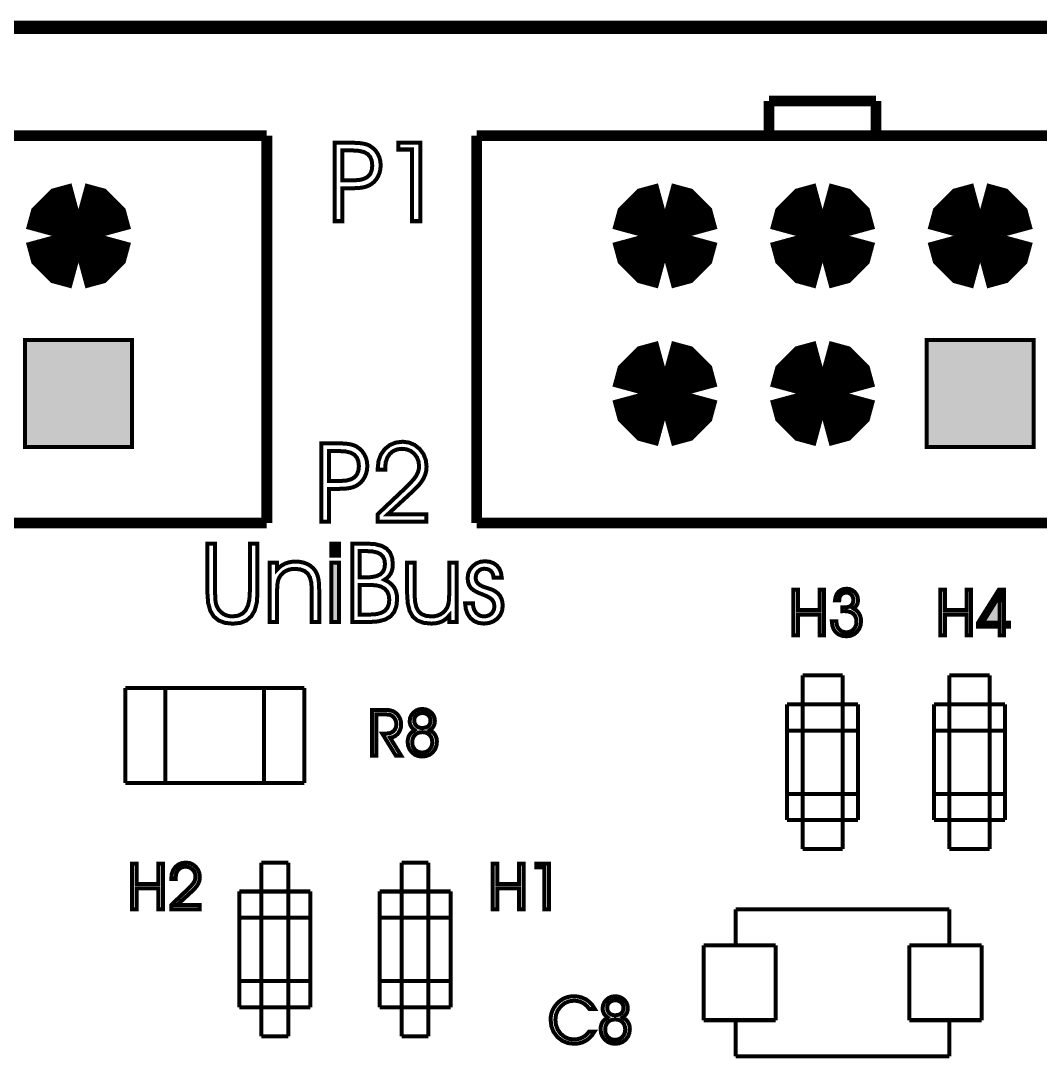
# Model space of a CAD drawing. Extents: x -1.96 to 2.19, y -1.6 to 2.11.
# Drawn here: x 0.516 to 1.28, y 1.332 to 2.108 of the extents above; entities that cross this region are included whole.
import ezdxf

# ---------------------------------------------------------------- set-up
doc = ezdxf.new("R2010")
doc.units = 0
doc.header["$LTSCALE"] = 0.000394
for name, color, linetype in [('KO', 7, 'CONTINUOUS'), ('M4', 7, 'CONTINUOUS'), ('ML', 7, 'CONTINUOUS'), ('TO', 7, 'CONTINUOUS')]:
    doc.layers.add(name, color=color, linetype=linetype)

msp = doc.modelspace()

# ---------------------------------------------------------------- linework, layer by layer
at = {"layer": 'KO', "color": 7, "linetype": 'CONTINUOUS', "const_width": 0.01}
msp.add_lwpolyline([(-1.958433, 2.103472), (1.741563, 2.103472)], dxfattribs=at)
at = {"layer": 'M4', "color": 7, "linetype": 'CONTINUOUS', "const_width": 0.003}
for points in [[(1.101567, 1.618472), (1.131567, 1.618472)], [(1.101567, 1.488472), (1.101567, 1.618472)], [(1.131567, 1.488472), (1.131567, 1.618472)], [(1.211567, 1.618472), (1.241567, 1.618472)], [(1.211567, 1.488472), (1.211567, 1.618472)], [(1.241567, 1.488472), (1.241567, 1.618472)], [(0.594567, 1.537972), (0.594567, 1.608972)], [(0.594567, 1.608972), (0.728567, 1.608972)], [(0.624567, 1.537972), (0.624567, 1.608972)], [(0.698567, 1.608972), (0.728567, 1.608972)], [(0.698567, 1.537972), (0.698567, 1.608972)], [(0.728567, 1.537972), (0.728567, 1.608972)], [(1.089992, 1.510165), (1.089992, 1.596776)], [(1.089992, 1.596776), (1.143138, 1.596776)], [(1.143138, 1.510165), (1.143138, 1.596776)], [(1.199992, 1.510165), (1.199992, 1.596776)], [(1.199992, 1.596776), (1.253138, 1.596776)], [(1.253138, 1.510165), (1.253138, 1.596776)], [(1.089992, 1.577091), (1.143138, 1.577091)], [(1.199992, 1.577091), (1.253138, 1.577091)], [(0.594567, 1.537972), (0.728567, 1.537972)], [(1.089992, 1.52985), (1.143138, 1.52985)], [(1.199992, 1.52985), (1.253138, 1.52985)], [(1.089992, 1.510165), (1.143138, 1.510165)], [(1.199992, 1.510165), (1.253138, 1.510165)], [(1.101567, 1.488472), (1.131567, 1.488472)], [(1.211567, 1.488472), (1.241567, 1.488472)], [(0.696567, 1.348472), (0.696567, 1.478472)], [(0.696567, 1.478472), (0.716567, 1.478472)], [(0.716567, 1.348472), (0.716567, 1.478472)], [(0.801567, 1.348472), (0.801567, 1.478472)], [(0.801567, 1.478472), (0.821567, 1.478472)], [(0.821567, 1.348472), (0.821567, 1.478472)], [(0.679992, 1.370165), (0.679992, 1.456776)], [(0.679992, 1.456776), (0.733138, 1.456776)], [(0.733138, 1.370165), (0.733138, 1.456776)], [(0.784992, 1.370165), (0.784992, 1.456776)], [(0.784992, 1.456776), (0.838138, 1.456776)], [(0.838138, 1.370165), (0.838138, 1.456776)], [(1.051567, 1.443472), (1.211567, 1.443472)], [(1.051567, 1.416472), (1.051567, 1.443472)], [(1.211567, 1.416472), (1.211567, 1.443472)], [(0.679992, 1.437091), (0.733138, 1.437091)], [(0.784992, 1.437091), (0.838138, 1.437091)], [(1.027567, 1.416472), (1.081567, 1.416472)], [(1.027567, 1.360472), (1.027567, 1.416472)], [(1.051567, 1.416472), (1.081567, 1.416472)], [(1.081567, 1.360472), (1.081567, 1.416472)], [(1.181567, 1.360472), (1.181567, 1.416472)], [(1.181567, 1.416472), (1.211567, 1.416472)], [(1.181567, 1.416472), (1.235567, 1.416472)], [(1.235567, 1.360472), (1.235567, 1.416472)], [(0.679992, 1.38985), (0.733138, 1.38985)], [(0.784992, 1.38985), (0.838138, 1.38985)], [(0.679992, 1.370165), (0.733138, 1.370165)], [(0.784992, 1.370165), (0.838138, 1.370165)], [(1.027567, 1.360472), (1.081567, 1.360472)], [(1.051567, 1.360472), (1.081567, 1.360472)], [(1.051567, 1.333472), (1.051567, 1.360472)], [(1.181567, 1.360472), (1.211567, 1.360472)], [(1.181567, 1.360472), (1.235567, 1.360472)], [(1.211567, 1.333472), (1.211567, 1.360472)], [(0.696567, 1.348472), (0.716567, 1.348472)], [(0.801567, 1.348472), (0.821567, 1.348472)], [(1.051567, 1.333472), (1.211567, 1.333472)]]:
    msp.add_lwpolyline(points, dxfattribs=at)
at = {"layer": 'ML', "color": 7, "linetype": 'CONTINUOUS'}
for points, const_width in [([(0.559571, 1.967469), (0.54949, 1.964731), (0.542308, 1.957551), (0.539571, 1.947472)], 0.04), ([(0.559571, 1.967469), (0.54949, 1.964731), (0.542308, 1.957551), (0.539571, 1.947472)], 0.04), ([(0.579571, 1.947472), (0.576834, 1.957551), (0.569652, 1.964731), (0.559571, 1.967469)], 0.04), ([(0.579571, 1.947472), (0.576834, 1.957551), (0.569652, 1.964731), (0.559571, 1.967469)], 0.04), ([(0.998571, 1.967469), (0.988493, 1.964731), (0.981312, 1.957551), (0.978575, 1.947472)], 0.04), ([(0.998571, 1.967469), (0.988493, 1.964731), (0.981312, 1.957551), (0.978575, 1.947472)], 0.04), ([(1.018567, 1.947472), (1.01583, 1.957551), (1.008649, 1.964731), (0.998571, 1.967469)], 0.04), ([(1.018567, 1.947472), (1.01583, 1.957551), (1.008649, 1.964731), (0.998571, 1.967469)], 0.04), ([(1.116571, 1.967469), (1.106493, 1.964731), (1.099312, 1.957551), (1.096575, 1.947472)], 0.04), ([(1.116571, 1.967469), (1.106493, 1.964731), (1.099312, 1.957551), (1.096575, 1.947472)], 0.04), ([(1.136567, 1.947472), (1.13383, 1.957551), (1.126649, 1.964731), (1.116571, 1.967469)], 0.04), ([(1.136567, 1.947472), (1.13383, 1.957551), (1.126649, 1.964731), (1.116571, 1.967469)], 0.04), ([(1.234571, 1.967469), (1.224493, 1.964731), (1.217312, 1.957551), (1.214575, 1.947472)], 0.04), ([(1.234571, 1.967469), (1.224493, 1.964731), (1.217312, 1.957551), (1.214575, 1.947472)], 0.04), ([(1.254567, 1.947472), (1.25183, 1.957551), (1.244649, 1.964731), (1.234571, 1.967469)], 0.04), ([(1.254567, 1.947472), (1.25183, 1.957551), (1.244649, 1.964731), (1.234571, 1.967469)], 0.04), ([(0.539575, 1.947472), (0.542312, 1.937394), (0.549493, 1.930213), (0.559571, 1.927476)], 0.04), ([(0.539575, 1.947472), (0.542312, 1.937394), (0.549493, 1.930213), (0.559571, 1.927476)], 0.04), ([(0.559571, 1.927476), (0.569649, 1.930213), (0.57683, 1.937394), (0.579567, 1.947472)], 0.04), ([(0.559571, 1.927476), (0.569649, 1.930213), (0.57683, 1.937394), (0.579567, 1.947472)], 0.04), ([(0.978575, 1.947472), (0.981312, 1.937394), (0.988493, 1.930213), (0.998571, 1.927476)], 0.04), ([(0.978575, 1.947472), (0.981312, 1.937394), (0.988493, 1.930213), (0.998571, 1.927476)], 0.04), ([(0.998571, 1.927476), (1.008649, 1.930213), (1.01583, 1.937394), (1.018567, 1.947472)], 0.04), ([(0.998571, 1.927476), (1.008649, 1.930213), (1.01583, 1.937394), (1.018567, 1.947472)], 0.04), ([(1.096575, 1.947472), (1.099312, 1.937394), (1.106493, 1.930213), (1.116571, 1.927476)], 0.04), ([(1.096575, 1.947472), (1.099312, 1.937394), (1.106493, 1.930213), (1.116571, 1.927476)], 0.04), ([(1.116571, 1.927476), (1.126649, 1.930213), (1.13383, 1.937394), (1.136567, 1.947472)], 0.04), ([(1.116571, 1.927476), (1.126649, 1.930213), (1.13383, 1.937394), (1.136567, 1.947472)], 0.04), ([(1.214575, 1.947472), (1.217312, 1.937394), (1.224493, 1.930213), (1.234571, 1.927476)], 0.04), ([(1.214575, 1.947472), (1.217312, 1.937394), (1.224493, 1.930213), (1.234571, 1.927476)], 0.04), ([(1.234571, 1.927476), (1.244649, 1.930213), (1.25183, 1.937394), (1.254567, 1.947472)], 0.04), ([(1.234571, 1.927476), (1.244649, 1.930213), (1.25183, 1.937394), (1.254567, 1.947472)], 0.04), ([(0.599567, 1.789472), (0.599567, 1.869472), (0.519567, 1.869472), (0.519567, 1.789472), (0.599567, 1.789472)], 0.003), ([(0.998571, 1.849469), (0.988493, 1.846731), (0.981312, 1.839551), (0.978575, 1.829472)], 0.04), ([(0.998571, 1.849469), (0.988493, 1.846731), (0.981312, 1.839551), (0.978575, 1.829472)], 0.04), ([(1.018567, 1.829472), (1.01583, 1.839551), (1.008649, 1.846731), (0.998571, 1.849469)], 0.04), ([(1.018567, 1.829472), (1.01583, 1.839551), (1.008649, 1.846731), (0.998571, 1.849469)], 0.04), ([(1.116571, 1.849469), (1.106493, 1.846731), (1.099312, 1.839551), (1.096575, 1.829472)], 0.04), ([(1.116571, 1.849469), (1.106493, 1.846731), (1.099312, 1.839551), (1.096575, 1.829472)], 0.04), ([(1.136567, 1.829472), (1.13383, 1.839551), (1.126649, 1.846731), (1.116571, 1.849469)], 0.04), ([(1.136567, 1.829472), (1.13383, 1.839551), (1.126649, 1.846731), (1.116571, 1.849469)], 0.04), ([(1.274567, 1.789472), (1.274567, 1.869472), (1.194567, 1.869472), (1.194567, 1.789472), (1.274567, 1.789472)], 0.003), ([(0.978575, 1.829472), (0.981312, 1.819394), (0.988493, 1.812213), (0.998571, 1.809476)], 0.04), ([(0.978575, 1.829472), (0.981312, 1.819394), (0.988493, 1.812213), (0.998571, 1.809476)], 0.04), ([(0.998571, 1.809476), (1.008649, 1.812213), (1.01583, 1.819394), (1.018567, 1.829472)], 0.04), ([(0.998571, 1.809476), (1.008649, 1.812213), (1.01583, 1.819394), (1.018567, 1.829472)], 0.04), ([(1.096575, 1.829472), (1.099312, 1.819394), (1.106493, 1.812213), (1.116571, 1.809476)], 0.04), ([(1.096575, 1.829472), (1.099312, 1.819394), (1.106493, 1.812213), (1.116571, 1.809476)], 0.04), ([(1.116571, 1.809476), (1.126649, 1.812213), (1.13383, 1.819394), (1.136567, 1.829472)], 0.04), ([(1.116571, 1.809476), (1.126649, 1.812213), (1.13383, 1.819394), (1.136567, 1.829472)], 0.04)]:
    msp.add_lwpolyline(points, dxfattribs=dict(at, const_width=const_width))
at = {"layer": 'ML', "color": 7}
for points in [[(0.599567, 1.789472), (0.599567, 1.869472), (0.519567, 1.789472), (0.519567, 1.869472)], [(1.274567, 1.789472), (1.274567, 1.869472), (1.194567, 1.789472), (1.194567, 1.869472)]]:
    msp.add_solid(points, dxfattribs=at)
at = {"layer": 'TO', "color": 7, "linetype": 'CONTINUOUS'}
for points, const_width in [([(1.076567, 2.022472), (1.076567, 2.048472)], 0.008), ([(1.076567, 2.048472), (1.156567, 2.048472)], 0.008), ([(1.156567, 2.022472), (1.156567, 2.048472)], 0.008), ([(0.182567, 2.022472), (0.700567, 2.022472)], 0.008), ([(0.700567, 1.732472), (0.700567, 2.022472)], 0.008), ([(0.857567, 1.732472), (0.857567, 2.022472)], 0.008), ([(0.857567, 2.022472), (1.375563, 2.022472)], 0.008), ([(0.751362, 2.01715), (0.763811, 2.01715), (0.767148, 2.017086), (0.770009, 2.016897), (0.772394, 2.016587), (0.774427, 2.016136), (0.776212, 2.015532), (0.77776, 2.014772), (0.780143, 2.013061), (0.782124, 2.011038), (0.783701, 2.008705), (0.784856, 2.006113), (0.785547, 2.003313), (0.785776, 2.000299), (0.785569, 1.997419), (0.784947, 1.994689), (0.783906, 1.992102), (0.78249, 1.98976), (0.780748, 1.987765), (0.778681, 1.986118), (0.777025, 1.985167), (0.775168, 1.984403), (0.77311, 1.983835), (0.770743, 1.983446), (0.767985, 1.983212), (0.764831, 1.983134), (0.757126, 1.983134), (0.757126, 1.958472), (0.751362, 1.958472), (0.751362, 2.01715)], 0.003), ([(0.751362, 2.01715), (0.763811, 2.01715), (0.767148, 2.017086), (0.770009, 2.016897), (0.772394, 2.016587), (0.774427, 2.016136), (0.776212, 2.015532), (0.77776, 2.014772), (0.780143, 2.013061), (0.782124, 2.011038), (0.783701, 2.008705), (0.784856, 2.006113), (0.785547, 2.003313), (0.785776, 2.000299), (0.785569, 1.997419), (0.784947, 1.994689), (0.783906, 1.992102), (0.78249, 1.98976), (0.780748, 1.987765), (0.778681, 1.986118), (0.777025, 1.985167), (0.775168, 1.984403), (0.77311, 1.983835), (0.770743, 1.983446), (0.767985, 1.983212), (0.764831, 1.983134), (0.757126, 1.983134), (0.757126, 1.958472), (0.751362, 1.958472), (0.751362, 2.01715)], 0.003), ([(0.757126, 2.011386), (0.757126, 1.98902), (0.765626, 1.98902), (0.769945, 1.989319), (0.773438, 1.990218), (0.776106, 1.991717), (0.777987, 1.993846), (0.779116, 1.996628), (0.779492, 2.000067), (0.779112, 2.003635), (0.777973, 2.006498), (0.776079, 2.008661), (0.773352, 2.010176), (0.769707, 2.011084), (0.765146, 2.011386), (0.757126, 2.011386)], 0.003), ([(0.757126, 2.011386), (0.757126, 1.98902), (0.765626, 1.98902), (0.769945, 1.989319), (0.773438, 1.990218), (0.776106, 1.991717), (0.777987, 1.993846), (0.779116, 1.996628), (0.779492, 2.000067), (0.779112, 2.003635), (0.777973, 2.006498), (0.776079, 2.008661), (0.773352, 2.010176), (0.769707, 2.011084), (0.765146, 2.011386), (0.757126, 2.011386)], 0.003), ([(0.815457, 1.958472), (0.809339, 1.958472), (0.809339, 2.012114), (0.799102, 2.012114), (0.799102, 2.01715), (0.815457, 2.01715), (0.815457, 1.958472)], 0.003), ([(0.815457, 1.958472), (0.809339, 1.958472), (0.809339, 2.012114), (0.799102, 2.012114), (0.799102, 2.01715), (0.815457, 2.01715), (0.815457, 1.958472)], 0.003), ([(0.819969, 1.733472), (0.783591, 1.733472), (0.783591, 1.739154), (0.804386, 1.75889), (0.808033, 1.762513), (0.810749, 1.765591), (0.812543, 1.768122), (0.813653, 1.770404), (0.814316, 1.772741), (0.814535, 1.775134), (0.814136, 1.77861), (0.812936, 1.781692), (0.810933, 1.784378), (0.808311, 1.78645), (0.805254, 1.787693), (0.80176, 1.788106), (0.798201, 1.787683), (0.79515, 1.786414), (0.79261, 1.784295), (0.790707, 1.781475), (0.789566, 1.778098), (0.789185, 1.774157), (0.78919, 1.773925), (0.789205, 1.773643), (0.789228, 1.773319), (0.789251, 1.772992), (0.789264, 1.772724), (0.789268, 1.772508), (0.783591, 1.772508), (0.783591, 1.77339), (0.784169, 1.778937), (0.785905, 1.783751), (0.788803, 1.787831), (0.792617, 1.790916), (0.797096, 1.792768), (0.80224, 1.793386), (0.806968, 1.792789), (0.811193, 1.790998), (0.814921, 1.788008), (0.817819, 1.784141), (0.819556, 1.779716), (0.820134, 1.774736), (0.81989, 1.771738), (0.819158, 1.768826), (0.817933, 1.766004), (0.816191, 1.763196), (0.813877, 1.760331), (0.810988, 1.757406), (0.791209, 1.739154), (0.819969, 1.739154), (0.819969, 1.733472)], 0.003), ([(0.819969, 1.733472), (0.783591, 1.733472), (0.783591, 1.739154), (0.804386, 1.75889), (0.808033, 1.762513), (0.810749, 1.765591), (0.812543, 1.768122), (0.813653, 1.770404), (0.814316, 1.772741), (0.814535, 1.775134), (0.814136, 1.77861), (0.812936, 1.781692), (0.810933, 1.784378), (0.808311, 1.78645), (0.805254, 1.787693), (0.80176, 1.788106), (0.798201, 1.787683), (0.79515, 1.786414), (0.79261, 1.784295), (0.790707, 1.781475), (0.789566, 1.778098), (0.789185, 1.774157), (0.78919, 1.773925), (0.789205, 1.773643), (0.789228, 1.773319), (0.789251, 1.772992), (0.789264, 1.772724), (0.789268, 1.772508), (0.783591, 1.772508), (0.783591, 1.77339), (0.784169, 1.778937), (0.785905, 1.783751), (0.788803, 1.787831), (0.792617, 1.790916), (0.797096, 1.792768), (0.80224, 1.793386), (0.806968, 1.792789), (0.811193, 1.790998), (0.814921, 1.788008), (0.817819, 1.784141), (0.819556, 1.779716), (0.820134, 1.774736), (0.81989, 1.771738), (0.819158, 1.768826), (0.817933, 1.766004), (0.816191, 1.763196), (0.813877, 1.760331), (0.810988, 1.757406), (0.791209, 1.739154), (0.819969, 1.739154), (0.819969, 1.733472)], 0.003), ([(0.741362, 1.79215), (0.753811, 1.79215), (0.757148, 1.792086), (0.760009, 1.791897), (0.762394, 1.791587), (0.764427, 1.791136), (0.766212, 1.790532), (0.76776, 1.789772), (0.770143, 1.788061), (0.772124, 1.786038), (0.773701, 1.783705), (0.774856, 1.781113), (0.775547, 1.778313), (0.775776, 1.775299), (0.775569, 1.772419), (0.774947, 1.769689), (0.773906, 1.767102), (0.77249, 1.76476), (0.770748, 1.762765), (0.768681, 1.761118), (0.767025, 1.760167), (0.765168, 1.759403), (0.76311, 1.758835), (0.760743, 1.758446), (0.757985, 1.758212), (0.754831, 1.758134), (0.747126, 1.758134), (0.747126, 1.733472), (0.741362, 1.733472), (0.741362, 1.79215)], 0.003), ([(0.741362, 1.79215), (0.753811, 1.79215), (0.757148, 1.792086), (0.760009, 1.791897), (0.762394, 1.791587), (0.764427, 1.791136), (0.766212, 1.790532), (0.76776, 1.789772), (0.770143, 1.788061), (0.772124, 1.786038), (0.773701, 1.783705), (0.774856, 1.781113), (0.775547, 1.778313), (0.775776, 1.775299), (0.775569, 1.772419), (0.774947, 1.769689), (0.773906, 1.767102), (0.77249, 1.76476), (0.770748, 1.762765), (0.768681, 1.761118), (0.767025, 1.760167), (0.765168, 1.759403), (0.76311, 1.758835), (0.760743, 1.758446), (0.757985, 1.758212), (0.754831, 1.758134), (0.747126, 1.758134), (0.747126, 1.733472), (0.741362, 1.733472), (0.741362, 1.79215)], 0.003), ([(0.747126, 1.786386), (0.747126, 1.76402), (0.755626, 1.76402), (0.759945, 1.764319), (0.763438, 1.765218), (0.766106, 1.766717), (0.767987, 1.768846), (0.769116, 1.771628), (0.769492, 1.775067), (0.769112, 1.778635), (0.767973, 1.781498), (0.766079, 1.783661), (0.763352, 1.785176), (0.759707, 1.786084), (0.755146, 1.786386), (0.747126, 1.786386)], 0.003), ([(0.747126, 1.786386), (0.747126, 1.76402), (0.755626, 1.76402), (0.759945, 1.764319), (0.763438, 1.765218), (0.766106, 1.766717), (0.767987, 1.768846), (0.769116, 1.771628), (0.769492, 1.775067), (0.769112, 1.778635), (0.767973, 1.781498), (0.766079, 1.783661), (0.763352, 1.785176), (0.759707, 1.786084), (0.755146, 1.786386), (0.747126, 1.786386)], 0.003), ([(0.182567, 1.732472), (0.700567, 1.732472)], 0.008), ([(0.857567, 1.732472), (1.375563, 1.732472)], 0.008), ([(0.656114, 1.71715), (0.661878, 1.71715), (0.661878, 1.680039), (0.661915, 1.677404), (0.66203, 1.675252), (0.662224, 1.673591), (0.662504, 1.672217), (0.662882, 1.670958), (0.663366, 1.669807), (0.664582, 1.667729), (0.666118, 1.665983), (0.667984, 1.664567), (0.670098, 1.663512), (0.672391, 1.66288), (0.674862, 1.662669), (0.678907, 1.663173), (0.682185, 1.664685), (0.684697, 1.667205), (0.686462, 1.670777), (0.687521, 1.675461), (0.687874, 1.681252), (0.687874, 1.71715), (0.693555, 1.71715), (0.693555, 1.679835), (0.693051, 1.672874), (0.691538, 1.667202), (0.689016, 1.662819), (0.685478, 1.65971), (0.680891, 1.657843), (0.675264, 1.65722), (0.66926, 1.657831), (0.664425, 1.65966), (0.660752, 1.662709), (0.658174, 1.667042), (0.656629, 1.672751), (0.656114, 1.679835), (0.656114, 1.71715)], 0.003), ([(0.656114, 1.71715), (0.661878, 1.71715), (0.661878, 1.680039), (0.661915, 1.677404), (0.66203, 1.675252), (0.662224, 1.673591), (0.662504, 1.672217), (0.662882, 1.670958), (0.663366, 1.669807), (0.664582, 1.667729), (0.666118, 1.665983), (0.667984, 1.664567), (0.670098, 1.663512), (0.672391, 1.66288), (0.674862, 1.662669), (0.678907, 1.663173), (0.682185, 1.664685), (0.684697, 1.667205), (0.686462, 1.670777), (0.687521, 1.675461), (0.687874, 1.681252), (0.687874, 1.71715), (0.693555, 1.71715), (0.693555, 1.679835), (0.693051, 1.672874), (0.691538, 1.667202), (0.689016, 1.662819), (0.685478, 1.65971), (0.680891, 1.657843), (0.675264, 1.65722), (0.66926, 1.657831), (0.664425, 1.65966), (0.660752, 1.662709), (0.658174, 1.667042), (0.656629, 1.672751), (0.656114, 1.679835), (0.656114, 1.71715)], 0.003), ([(0.754571, 1.708004), (0.74889, 1.708004), (0.74889, 1.71715), (0.754571, 1.71715), (0.754571, 1.708004)], 0.003), ([(0.754571, 1.708004), (0.74889, 1.708004), (0.74889, 1.71715), (0.754571, 1.71715), (0.754571, 1.708004)], 0.003), ([(0.764654, 1.71715), (0.775575, 1.71715), (0.78163, 1.716732), (0.786507, 1.715477), (0.790213, 1.713382), (0.792813, 1.710399), (0.794371, 1.706485), (0.79489, 1.701634), (0.794715, 1.69908), (0.794192, 1.696783), (0.793319, 1.694744), (0.79209, 1.69295), (0.790519, 1.691392), (0.788602, 1.690067), (0.791505, 1.688572), (0.793881, 1.686725), (0.795728, 1.684524), (0.797047, 1.68197), (0.797841, 1.679063), (0.798106, 1.675803), (0.797557, 1.670366), (0.79591, 1.665989), (0.793169, 1.662669), (0.78925, 1.660339), (0.784068, 1.658939), (0.777626, 1.658472), (0.764654, 1.658472), (0.764654, 1.71715)], 0.003), ([(0.764654, 1.71715), (0.775575, 1.71715), (0.78163, 1.716732), (0.786507, 1.715477), (0.790213, 1.713382), (0.792813, 1.710399), (0.794371, 1.706485), (0.79489, 1.701634), (0.794715, 1.69908), (0.794192, 1.696783), (0.793319, 1.694744), (0.79209, 1.69295), (0.790519, 1.691392), (0.788602, 1.690067), (0.791505, 1.688572), (0.793881, 1.686725), (0.795728, 1.684524), (0.797047, 1.68197), (0.797841, 1.679063), (0.798106, 1.675803), (0.797557, 1.670366), (0.79591, 1.665989), (0.793169, 1.662669), (0.78925, 1.660339), (0.784068, 1.658939), (0.777626, 1.658472), (0.764654, 1.658472), (0.764654, 1.71715)], 0.003), ([(0.770169, 1.711551), (0.770169, 1.691799), (0.773638, 1.691799), (0.778762, 1.692061), (0.782747, 1.692845), (0.785591, 1.694154), (0.787482, 1.696064), (0.78862, 1.69864), (0.789, 1.701882), (0.788634, 1.704934), (0.787534, 1.707383), (0.785701, 1.709228), (0.78305, 1.71052), (0.779529, 1.711294), (0.775138, 1.711551), (0.770169, 1.711551)], 0.003), ([(0.770169, 1.711551), (0.770169, 1.691799), (0.773638, 1.691799), (0.778762, 1.692061), (0.782747, 1.692845), (0.785591, 1.694154), (0.787482, 1.696064), (0.78862, 1.69864), (0.789, 1.701882), (0.788634, 1.704934), (0.787534, 1.707383), (0.785701, 1.709228), (0.78305, 1.71052), (0.779529, 1.711294), (0.775138, 1.711551), (0.770169, 1.711551)], 0.003), ([(0.702744, 1.702803), (0.70826, 1.702803), (0.70826, 1.697756), (0.7101, 1.699599), (0.712122, 1.701088), (0.714327, 1.702224), (0.716735, 1.703037), (0.719362, 1.703523), (0.722209, 1.703685), (0.725335, 1.703483), (0.728227, 1.702878), (0.730886, 1.70187), (0.733253, 1.700484), (0.735262, 1.698751), (0.736913, 1.696669), (0.737834, 1.694994), (0.738566, 1.693133), (0.739114, 1.691083), (0.739479, 1.688613), (0.739698, 1.685463), (0.739772, 1.681634), (0.739772, 1.658472), (0.734173, 1.658472), (0.734173, 1.683287), (0.733839, 1.688047), (0.732839, 1.691846), (0.731177, 1.694689), (0.72877, 1.69666), (0.725566, 1.697842), (0.721563, 1.698236), (0.719086, 1.698062), (0.716823, 1.697543), (0.714768, 1.696681), (0.712961, 1.695499), (0.711424, 1.694018), (0.710157, 1.69224), (0.709527, 1.690975), (0.709036, 1.689595), (0.708689, 1.688098), (0.708448, 1.686174), (0.708306, 1.683482), (0.70826, 1.680028), (0.70826, 1.658472), (0.702744, 1.658472), (0.702744, 1.702803)], 0.003), ([(0.702744, 1.702803), (0.70826, 1.702803), (0.70826, 1.697756), (0.7101, 1.699599), (0.712122, 1.701088), (0.714327, 1.702224), (0.716735, 1.703037), (0.719362, 1.703523), (0.722209, 1.703685), (0.725335, 1.703483), (0.728227, 1.702878), (0.730886, 1.70187), (0.733253, 1.700484), (0.735262, 1.698751), (0.736913, 1.696669), (0.737834, 1.694994), (0.738566, 1.693133), (0.739114, 1.691083), (0.739479, 1.688613), (0.739698, 1.685463), (0.739772, 1.681634), (0.739772, 1.658472), (0.734173, 1.658472), (0.734173, 1.683287), (0.733839, 1.688047), (0.732839, 1.691846), (0.731177, 1.694689), (0.72877, 1.69666), (0.725566, 1.697842), (0.721563, 1.698236), (0.719086, 1.698062), (0.716823, 1.697543), (0.714768, 1.696681), (0.712961, 1.695499), (0.711424, 1.694018), (0.710157, 1.69224), (0.709527, 1.690975), (0.709036, 1.689595), (0.708689, 1.688098), (0.708448, 1.686174), (0.708306, 1.683482), (0.70826, 1.680028), (0.70826, 1.658472), (0.702744, 1.658472), (0.702744, 1.702803)], 0.003), ([(0.74889, 1.658472), (0.74889, 1.702803), (0.754571, 1.702803), (0.754571, 1.658472), (0.74889, 1.658472)], 0.003), ([(0.74889, 1.658472), (0.74889, 1.702803), (0.754571, 1.702803), (0.754571, 1.658472), (0.74889, 1.658472)], 0.003), ([(0.805587, 1.702803), (0.811185, 1.702803), (0.811185, 1.679268), (0.811511, 1.673818), (0.812492, 1.66954), (0.81413, 1.666437), (0.816508, 1.66434), (0.819733, 1.663086), (0.823799, 1.662669), (0.826252, 1.662842), (0.828493, 1.66336), (0.830524, 1.66422), (0.832336, 1.665408), (0.833895, 1.666903), (0.835201, 1.668705), (0.835813, 1.669934), (0.836298, 1.671301), (0.836661, 1.672803), (0.836902, 1.674762), (0.837049, 1.677496), (0.837098, 1.681004), (0.837098, 1.702803), (0.84278, 1.702803), (0.84278, 1.658472), (0.837098, 1.658472), (0.837098, 1.663272), (0.835313, 1.661365), (0.833392, 1.659848), (0.831339, 1.65872), (0.829069, 1.657931), (0.826499, 1.65746), (0.823634, 1.657303), (0.817844, 1.65788), (0.813241, 1.659609), (0.809827, 1.662488), (0.807473, 1.666698), (0.806059, 1.672423), (0.805587, 1.679669), (0.805587, 1.702803)], 0.003), ([(0.805587, 1.702803), (0.811185, 1.702803), (0.811185, 1.679268), (0.811511, 1.673818), (0.812492, 1.66954), (0.81413, 1.666437), (0.816508, 1.66434), (0.819733, 1.663086), (0.823799, 1.662669), (0.826252, 1.662842), (0.828493, 1.66336), (0.830524, 1.66422), (0.832336, 1.665408), (0.833895, 1.666903), (0.835201, 1.668705), (0.835813, 1.669934), (0.836298, 1.671301), (0.836661, 1.672803), (0.836902, 1.674762), (0.837049, 1.677496), (0.837098, 1.681004), (0.837098, 1.702803), (0.84278, 1.702803), (0.84278, 1.658472), (0.837098, 1.658472), (0.837098, 1.663272), (0.835313, 1.661365), (0.833392, 1.659848), (0.831339, 1.65872), (0.829069, 1.657931), (0.826499, 1.65746), (0.823634, 1.657303), (0.817844, 1.65788), (0.813241, 1.659609), (0.809827, 1.662488), (0.807473, 1.666698), (0.806059, 1.672423), (0.805587, 1.679669), (0.805587, 1.702803)], 0.003), ([(0.848996, 1.672421), (0.854843, 1.672421), (0.854843, 1.672256), (0.855108, 1.669649), (0.855902, 1.667361), (0.85722, 1.66539), (0.858931, 1.663878), (0.860896, 1.662971), (0.86311, 1.662669), (0.865211, 1.662902), (0.867061, 1.6636), (0.868665, 1.66476), (0.869894, 1.666281), (0.870634, 1.668041), (0.870882, 1.670039), (0.870689, 1.67202), (0.870107, 1.673726), (0.869134, 1.675157), (0.867648, 1.676422), (0.86553, 1.677633), (0.86278, 1.678787), (0.858434, 1.680548), (0.855222, 1.682332), (0.85315, 1.684138), (0.851898, 1.686175), (0.851145, 1.688623), (0.850894, 1.691484), (0.851312, 1.694775), (0.852568, 1.697715), (0.854665, 1.700299), (0.857349, 1.702317), (0.860392, 1.703529), (0.863783, 1.703933), (0.867315, 1.703575), (0.870321, 1.702501), (0.872807, 1.700713), (0.874692, 1.698274), (0.875888, 1.695275), (0.876398, 1.691717), (0.870315, 1.691717), (0.870003, 1.693662), (0.869341, 1.695288), (0.868323, 1.696598), (0.86698, 1.697563), (0.865346, 1.698142), (0.863425, 1.698335), (0.861673, 1.698127), (0.860129, 1.697504), (0.858791, 1.696465), (0.857758, 1.695112), (0.857139, 1.693556), (0.856933, 1.691799), (0.857019, 1.690552), (0.857277, 1.689444), (0.857705, 1.688472), (0.858323, 1.687605), (0.859166, 1.686792), (0.860236, 1.686035), (0.861472, 1.685371), (0.863039, 1.684726), (0.864937, 1.684098), (0.866763, 1.683533), (0.868138, 1.683079), (0.869063, 1.682736), (0.871587, 1.681423), (0.873623, 1.679852), (0.875173, 1.67802), (0.87626, 1.675877), (0.87691, 1.673379), (0.877126, 1.67052), (0.876682, 1.666927), (0.875351, 1.663767), (0.873138, 1.661043), (0.87024, 1.658968), (0.866867, 1.65772), (0.863028, 1.657303), (0.859133, 1.657757), (0.855787, 1.659119), (0.852984, 1.66139), (0.850858, 1.664439), (0.84953, 1.668115), (0.848996, 1.672421)], 0.003), ([(0.848996, 1.672421), (0.854843, 1.672421), (0.854843, 1.672256), (0.855108, 1.669649), (0.855902, 1.667361), (0.85722, 1.66539), (0.858931, 1.663878), (0.860896, 1.662971), (0.86311, 1.662669), (0.865211, 1.662902), (0.867061, 1.6636), (0.868665, 1.66476), (0.869894, 1.666281), (0.870634, 1.668041), (0.870882, 1.670039), (0.870689, 1.67202), (0.870107, 1.673726), (0.869134, 1.675157), (0.867648, 1.676422), (0.86553, 1.677633), (0.86278, 1.678787), (0.858434, 1.680548), (0.855222, 1.682332), (0.85315, 1.684138), (0.851898, 1.686175), (0.851145, 1.688623), (0.850894, 1.691484), (0.851312, 1.694775), (0.852568, 1.697715), (0.854665, 1.700299), (0.857349, 1.702317), (0.860392, 1.703529), (0.863783, 1.703933), (0.867315, 1.703575), (0.870321, 1.702501), (0.872807, 1.700713), (0.874692, 1.698274), (0.875888, 1.695275), (0.876398, 1.691717), (0.870315, 1.691717), (0.870003, 1.693662), (0.869341, 1.695288), (0.868323, 1.696598), (0.86698, 1.697563), (0.865346, 1.698142), (0.863425, 1.698335), (0.861673, 1.698127), (0.860129, 1.697504), (0.858791, 1.696465), (0.857758, 1.695112), (0.857139, 1.693556), (0.856933, 1.691799), (0.857019, 1.690552), (0.857277, 1.689444), (0.857705, 1.688472), (0.858323, 1.687605), (0.859166, 1.686792), (0.860236, 1.686035), (0.861472, 1.685371), (0.863039, 1.684726), (0.864937, 1.684098), (0.866763, 1.683533), (0.868138, 1.683079), (0.869063, 1.682736), (0.871587, 1.681423), (0.873623, 1.679852), (0.875173, 1.67802), (0.87626, 1.675877), (0.87691, 1.673379), (0.877126, 1.67052), (0.876682, 1.666927), (0.875351, 1.663767), (0.873138, 1.661043), (0.87024, 1.658968), (0.866867, 1.65772), (0.863028, 1.657303), (0.859133, 1.657757), (0.855787, 1.659119), (0.852984, 1.66139), (0.850858, 1.664439), (0.84953, 1.668115), (0.848996, 1.672421)], 0.003), ([(0.770169, 1.686201), (0.770169, 1.664071), (0.778272, 1.664071), (0.782615, 1.664369), (0.786126, 1.665267), (0.788807, 1.666768), (0.790702, 1.668893), (0.79184, 1.671664), (0.79222, 1.675075), (0.791835, 1.678496), (0.790678, 1.681281), (0.788752, 1.683437), (0.786047, 1.684972), (0.782554, 1.685894), (0.778272, 1.686201), (0.770169, 1.686201)], 0.003), ([(0.770169, 1.686201), (0.770169, 1.664071), (0.778272, 1.664071), (0.782615, 1.664369), (0.786126, 1.665267), (0.788807, 1.666768), (0.790702, 1.668893), (0.79184, 1.671664), (0.79222, 1.675075), (0.791835, 1.678496), (0.790678, 1.681281), (0.788752, 1.683437), (0.786047, 1.684972), (0.782554, 1.685894), (0.778272, 1.686201), (0.770169, 1.686201)], 0.003), ([(1.098126, 1.648472), (1.09474, 1.648472), (1.09474, 1.682701), (1.098126, 1.682701), (1.098126, 1.66735), (1.11439, 1.66735), (1.11439, 1.682701), (1.117752, 1.682701), (1.117752, 1.648472), (1.11439, 1.648472), (1.11439, 1.664087), (1.098126, 1.664087), (1.098126, 1.648472)], 0.003), ([(1.098126, 1.648472), (1.09474, 1.648472), (1.09474, 1.682701), (1.098126, 1.682701), (1.098126, 1.66735), (1.11439, 1.66735), (1.11439, 1.682701), (1.117752, 1.682701), (1.117752, 1.648472), (1.11439, 1.648472), (1.11439, 1.664087), (1.098126, 1.664087), (1.098126, 1.648472)], 0.003), ([(1.126937, 1.658862), (1.126937, 1.658583), (1.127171, 1.65645), (1.127871, 1.654575), (1.129039, 1.652957), (1.130554, 1.651719), (1.13229, 1.650976), (1.134248, 1.650728), (1.136354, 1.650974), (1.1382, 1.651713), (1.139783, 1.652949), (1.140993, 1.654568), (1.141716, 1.65646), (1.141957, 1.65863), (1.141701, 1.661036), (1.140934, 1.663024), (1.139657, 1.664591), (1.137883, 1.665721), (1.135634, 1.666397), (1.132909, 1.666622), (1.132522, 1.666622), (1.132196, 1.66662), (1.131937, 1.666614), (1.131717, 1.666604), (1.131518, 1.66659), (1.131335, 1.666575), (1.131335, 1.669421), (1.131515, 1.669406), (1.131702, 1.669392), (1.131898, 1.669382), (1.132138, 1.669376), (1.132444, 1.669374), (1.132819, 1.669374), (1.134887, 1.669529), (1.136582, 1.669995), (1.137906, 1.670772), (1.13885, 1.67186), (1.139417, 1.673249), (1.139606, 1.674941), (1.139444, 1.676451), (1.138957, 1.677769), (1.138146, 1.678898), (1.137093, 1.679759), (1.135874, 1.680274), (1.134488, 1.680445), (1.132932, 1.680277), (1.131616, 1.679772), (1.130539, 1.678929), (1.129735, 1.677784), (1.12924, 1.676371), (1.129055, 1.674685), (1.125925, 1.674685), (1.126306, 1.677168), (1.12716, 1.679284), (1.128488, 1.681031), (1.13022, 1.682337), (1.132274, 1.683121), (1.13465, 1.683382), (1.136869, 1.683104), (1.138856, 1.682269), (1.14061, 1.680878), (1.141975, 1.679107), (1.142794, 1.677127), (1.143067, 1.674941), (1.142978, 1.673637), (1.142715, 1.672449), (1.14228, 1.671378), (1.141644, 1.670397), (1.140802, 1.66947), (1.139752, 1.668594), (1.141461, 1.667507), (1.142862, 1.666212), (1.143957, 1.664705), (1.14474, 1.662995), (1.145212, 1.66108), (1.14537, 1.658961), (1.145025, 1.655975), (1.143987, 1.653324), (1.142256, 1.651008), (1.140001, 1.649222), (1.137396, 1.648149), (1.134441, 1.647791), (1.131329, 1.64812), (1.128686, 1.649106), (1.126512, 1.650752), (1.124886, 1.652968), (1.123891, 1.655672), (1.123528, 1.658862), (1.126937, 1.658862)], 0.003), ([(1.126937, 1.658862), (1.126937, 1.658583), (1.127171, 1.65645), (1.127871, 1.654575), (1.129039, 1.652957), (1.130554, 1.651719), (1.13229, 1.650976), (1.134248, 1.650728), (1.136354, 1.650974), (1.1382, 1.651713), (1.139783, 1.652949), (1.140993, 1.654568), (1.141716, 1.65646), (1.141957, 1.65863), (1.141701, 1.661036), (1.140934, 1.663024), (1.139657, 1.664591), (1.137883, 1.665721), (1.135634, 1.666397), (1.132909, 1.666622), (1.132522, 1.666622), (1.132196, 1.66662), (1.131937, 1.666614), (1.131717, 1.666604), (1.131518, 1.66659), (1.131335, 1.666575), (1.131335, 1.669421), (1.131515, 1.669406), (1.131702, 1.669392), (1.131898, 1.669382), (1.132138, 1.669376), (1.132444, 1.669374), (1.132819, 1.669374), (1.134887, 1.669529), (1.136582, 1.669995), (1.137906, 1.670772), (1.13885, 1.67186), (1.139417, 1.673249), (1.139606, 1.674941), (1.139444, 1.676451), (1.138957, 1.677769), (1.138146, 1.678898), (1.137093, 1.679759), (1.135874, 1.680274), (1.134488, 1.680445), (1.132932, 1.680277), (1.131616, 1.679772), (1.130539, 1.678929), (1.129735, 1.677784), (1.12924, 1.676371), (1.129055, 1.674685), (1.125925, 1.674685), (1.126306, 1.677168), (1.12716, 1.679284), (1.128488, 1.681031), (1.13022, 1.682337), (1.132274, 1.683121), (1.13465, 1.683382), (1.136869, 1.683104), (1.138856, 1.682269), (1.14061, 1.680878), (1.141975, 1.679107), (1.142794, 1.677127), (1.143067, 1.674941), (1.142978, 1.673637), (1.142715, 1.672449), (1.14228, 1.671378), (1.141644, 1.670397), (1.140802, 1.66947), (1.139752, 1.668594), (1.141461, 1.667507), (1.142862, 1.666212), (1.143957, 1.664705), (1.14474, 1.662995), (1.145212, 1.66108), (1.14537, 1.658961), (1.145025, 1.655975), (1.143987, 1.653324), (1.142256, 1.651008), (1.140001, 1.649222), (1.137396, 1.648149), (1.134441, 1.647791), (1.131329, 1.64812), (1.128686, 1.649106), (1.126512, 1.650752), (1.124886, 1.652968), (1.123891, 1.655672), (1.123528, 1.658862), (1.126937, 1.658862)], 0.003), ([(1.208126, 1.648472), (1.20474, 1.648472), (1.20474, 1.682701), (1.208126, 1.682701), (1.208126, 1.66735), (1.22439, 1.66735), (1.22439, 1.682701), (1.227752, 1.682701), (1.227752, 1.648472), (1.22439, 1.648472), (1.22439, 1.664087), (1.208126, 1.664087), (1.208126, 1.648472)], 0.003), ([(1.208126, 1.648472), (1.20474, 1.648472), (1.20474, 1.682701), (1.208126, 1.682701), (1.208126, 1.66735), (1.22439, 1.66735), (1.22439, 1.682701), (1.227752, 1.682701), (1.227752, 1.648472), (1.22439, 1.648472), (1.22439, 1.664087), (1.208126, 1.664087), (1.208126, 1.648472)], 0.003), ([(1.252382, 1.648472), (1.249071, 1.648472), (1.249071, 1.655083), (1.233039, 1.655083), (1.233039, 1.658067), (1.248547, 1.682701), (1.252382, 1.682701), (1.252382, 1.658067), (1.256098, 1.658067), (1.256098, 1.655083), (1.252382, 1.655083), (1.252382, 1.648472)], 0.003), ([(1.252382, 1.648472), (1.249071, 1.648472), (1.249071, 1.655083), (1.233039, 1.655083), (1.233039, 1.658067), (1.248547, 1.682701), (1.252382, 1.682701), (1.252382, 1.658067), (1.256098, 1.658067), (1.256098, 1.655083), (1.252382, 1.655083), (1.252382, 1.648472)], 0.003), ([(1.249165, 1.658067), (1.249303, 1.678752), (1.236559, 1.658067), (1.249165, 1.658067)], 0.003), ([(1.249165, 1.658067), (1.249303, 1.678752), (1.236559, 1.658067), (1.249165, 1.658067)], 0.003), ([(0.782579, 1.589339), (0.782579, 1.558472), (0.779268, 1.558472), (0.779268, 1.592701), (0.788461, 1.592701), (0.790351, 1.59265), (0.791976, 1.592497), (0.793339, 1.592244), (0.79453, 1.591871), (0.795646, 1.591366), (0.796685, 1.590728), (0.797955, 1.589665), (0.799032, 1.588387), (0.799921, 1.586894), (0.80058, 1.585264), (0.800975, 1.583571), (0.801106, 1.581815), (0.800845, 1.579289), (0.800059, 1.577009), (0.798748, 1.574976), (0.797039, 1.57335), (0.795069, 1.572307), (0.792835, 1.571846), (0.801106, 1.558472), (0.79711, 1.558472), (0.786953, 1.574976), (0.790197, 1.574976), (0.792226, 1.575188), (0.793985, 1.575822), (0.795476, 1.576878), (0.796606, 1.578268), (0.797285, 1.579901), (0.797512, 1.581772), (0.797442, 1.582941), (0.797234, 1.584038), (0.796886, 1.585063), (0.796407, 1.586008), (0.795792, 1.586868), (0.795043, 1.587646), (0.794322, 1.588197), (0.79351, 1.588632), (0.79261, 1.588953), (0.791415, 1.589168), (0.789724, 1.589296), (0.787539, 1.589339), (0.782579, 1.589339)], 0.003), ([(0.782579, 1.589339), (0.782579, 1.558472), (0.779268, 1.558472), (0.779268, 1.592701), (0.788461, 1.592701), (0.790351, 1.59265), (0.791976, 1.592497), (0.793339, 1.592244), (0.79453, 1.591871), (0.795646, 1.591366), (0.796685, 1.590728), (0.797955, 1.589665), (0.799032, 1.588387), (0.799921, 1.586894), (0.80058, 1.585264), (0.800975, 1.583571), (0.801106, 1.581815), (0.800845, 1.579289), (0.800059, 1.577009), (0.798748, 1.574976), (0.797039, 1.57335), (0.795069, 1.572307), (0.792835, 1.571846), (0.801106, 1.558472), (0.79711, 1.558472), (0.786953, 1.574976), (0.790197, 1.574976), (0.792226, 1.575188), (0.793985, 1.575822), (0.795476, 1.576878), (0.796606, 1.578268), (0.797285, 1.579901), (0.797512, 1.581772), (0.797442, 1.582941), (0.797234, 1.584038), (0.796886, 1.585063), (0.796407, 1.586008), (0.795792, 1.586868), (0.795043, 1.587646), (0.794322, 1.588197), (0.79351, 1.588632), (0.79261, 1.588953), (0.791415, 1.589168), (0.789724, 1.589296), (0.787539, 1.589339), (0.782579, 1.589339)], 0.003), ([(0.811185, 1.577594), (0.810078, 1.578445), (0.809165, 1.579412), (0.808449, 1.580488), (0.807933, 1.581677), (0.807623, 1.582958), (0.80752, 1.584331), (0.807824, 1.58667), (0.808739, 1.588791), (0.810264, 1.590697), (0.81221, 1.592187), (0.814408, 1.593083), (0.816858, 1.593382), (0.819397, 1.593093), (0.821651, 1.592225), (0.823622, 1.590776), (0.825142, 1.588926), (0.826054, 1.586858), (0.826358, 1.584575), (0.826255, 1.583075), (0.825945, 1.581723), (0.825429, 1.580512), (0.824698, 1.579433), (0.82374, 1.578458), (0.822555, 1.577594), (0.824201, 1.576508), (0.825538, 1.575287), (0.826567, 1.573933), (0.827296, 1.572428), (0.827735, 1.570753), (0.827882, 1.568909), (0.827536, 1.565873), (0.826499, 1.563212), (0.824768, 1.560929), (0.822489, 1.559185), (0.819803, 1.558139), (0.816713, 1.557791), (0.813873, 1.558142), (0.811337, 1.559195), (0.809106, 1.560953), (0.807376, 1.563218), (0.80634, 1.565793), (0.805996, 1.568677), (0.806129, 1.570543), (0.806531, 1.57222), (0.807205, 1.573709), (0.808183, 1.575071), (0.809511, 1.576366), (0.811185, 1.577594)], 0.003), ([(0.811185, 1.577594), (0.810078, 1.578445), (0.809165, 1.579412), (0.808449, 1.580488), (0.807933, 1.581677), (0.807623, 1.582958), (0.80752, 1.584331), (0.807824, 1.58667), (0.808739, 1.588791), (0.810264, 1.590697), (0.81221, 1.592187), (0.814408, 1.593083), (0.816858, 1.593382), (0.819397, 1.593093), (0.821651, 1.592225), (0.823622, 1.590776), (0.825142, 1.588926), (0.826054, 1.586858), (0.826358, 1.584575), (0.826255, 1.583075), (0.825945, 1.581723), (0.825429, 1.580512), (0.824698, 1.579433), (0.82374, 1.578458), (0.822555, 1.577594), (0.824201, 1.576508), (0.825538, 1.575287), (0.826567, 1.573933), (0.827296, 1.572428), (0.827735, 1.570753), (0.827882, 1.568909), (0.827536, 1.565873), (0.826499, 1.563212), (0.824768, 1.560929), (0.822489, 1.559185), (0.819803, 1.558139), (0.816713, 1.557791), (0.813873, 1.558142), (0.811337, 1.559195), (0.809106, 1.560953), (0.807376, 1.563218), (0.80634, 1.565793), (0.805996, 1.568677), (0.806129, 1.570543), (0.806531, 1.57222), (0.807205, 1.573709), (0.808183, 1.575071), (0.809511, 1.576366), (0.811185, 1.577594)], 0.003), ([(0.810906, 1.584854), (0.811084, 1.583266), (0.811621, 1.581889), (0.812516, 1.580728), (0.8137, 1.579846), (0.815098, 1.579318), (0.816713, 1.579142), (0.81861, 1.579302), (0.820189, 1.579783), (0.821449, 1.580587), (0.822364, 1.58169), (0.822912, 1.58308), (0.823094, 1.584756), (0.822904, 1.586301), (0.822333, 1.587644), (0.821382, 1.588787), (0.820142, 1.589656), (0.818687, 1.590177), (0.81702, 1.59035), (0.815375, 1.590177), (0.81392, 1.589654), (0.812654, 1.58878), (0.811684, 1.587642), (0.811101, 1.586333), (0.810906, 1.584854)], 0.003), ([(0.810906, 1.584854), (0.811084, 1.583266), (0.811621, 1.581889), (0.812516, 1.580728), (0.8137, 1.579846), (0.815098, 1.579318), (0.816713, 1.579142), (0.81861, 1.579302), (0.820189, 1.579783), (0.821449, 1.580587), (0.822364, 1.58169), (0.822912, 1.58308), (0.823094, 1.584756), (0.822904, 1.586301), (0.822333, 1.587644), (0.821382, 1.588787), (0.820142, 1.589656), (0.818687, 1.590177), (0.81702, 1.59035), (0.815375, 1.590177), (0.81392, 1.589654), (0.812654, 1.58878), (0.811684, 1.587642), (0.811101, 1.586333), (0.810906, 1.584854)], 0.003), ([(0.809406, 1.568303), (0.809641, 1.566245), (0.810349, 1.564438), (0.811531, 1.562878), (0.813054, 1.561682), (0.814781, 1.560966), (0.816713, 1.560728), (0.818822, 1.560971), (0.820668, 1.561701), (0.822252, 1.562917), (0.823459, 1.564501), (0.824184, 1.566342), (0.824425, 1.568437), (0.824198, 1.57058), (0.823516, 1.572422), (0.822378, 1.573965), (0.82087, 1.575129), (0.819069, 1.575827), (0.816972, 1.576059), (0.814801, 1.575829), (0.812954, 1.575137), (0.811433, 1.57398), (0.810305, 1.572425), (0.80963, 1.570533), (0.809406, 1.568303)], 0.003), ([(0.809406, 1.568303), (0.809641, 1.566245), (0.810349, 1.564438), (0.811531, 1.562878), (0.813054, 1.561682), (0.814781, 1.560966), (0.816713, 1.560728), (0.818822, 1.560971), (0.820668, 1.561701), (0.822252, 1.562917), (0.823459, 1.564501), (0.824184, 1.566342), (0.824425, 1.568437), (0.824198, 1.57058), (0.823516, 1.572422), (0.822378, 1.573965), (0.82087, 1.575129), (0.819069, 1.575827), (0.816972, 1.576059), (0.814801, 1.575829), (0.812954, 1.575137), (0.811433, 1.57398), (0.810305, 1.572425), (0.80963, 1.570533), (0.809406, 1.568303)], 0.003), ([(0.603126, 1.443472), (0.59974, 1.443472), (0.59974, 1.477701), (0.603126, 1.477701), (0.603126, 1.46235), (0.61939, 1.46235), (0.61939, 1.477701), (0.622752, 1.477701), (0.622752, 1.443472), (0.61939, 1.443472), (0.61939, 1.459087), (0.603126, 1.459087), (0.603126, 1.443472)], 0.003), ([(0.603126, 1.443472), (0.59974, 1.443472), (0.59974, 1.477701), (0.603126, 1.477701), (0.603126, 1.46235), (0.61939, 1.46235), (0.61939, 1.477701), (0.622752, 1.477701), (0.622752, 1.443472), (0.61939, 1.443472), (0.61939, 1.459087), (0.603126, 1.459087), (0.603126, 1.443472)], 0.003), ([(0.650319, 1.443472), (0.629098, 1.443472), (0.629098, 1.446787), (0.641228, 1.458299), (0.643357, 1.460412), (0.644941, 1.462207), (0.645988, 1.463685), (0.646634, 1.465016), (0.647021, 1.466379), (0.64715, 1.467776), (0.646917, 1.469803), (0.646217, 1.471601), (0.645047, 1.473169), (0.643518, 1.474378), (0.641735, 1.475102), (0.639697, 1.475343), (0.637621, 1.475096), (0.635842, 1.474354), (0.634362, 1.473118), (0.633251, 1.471473), (0.632584, 1.469503), (0.632362, 1.467205), (0.632365, 1.46707), (0.632373, 1.466906), (0.632386, 1.466717), (0.6324, 1.466526), (0.63241, 1.466369), (0.632413, 1.466244), (0.629098, 1.466244), (0.629098, 1.466756), (0.629436, 1.469994), (0.630449, 1.472802), (0.632138, 1.475181), (0.634363, 1.476981), (0.636977, 1.478064), (0.639976, 1.478425), (0.642735, 1.478077), (0.645201, 1.477032), (0.647374, 1.475287), (0.649066, 1.47303), (0.65008, 1.470449), (0.650417, 1.467543), (0.650275, 1.465796), (0.649848, 1.464097), (0.649134, 1.462449), (0.648117, 1.460811), (0.646766, 1.459139), (0.645083, 1.457433), (0.633543, 1.446787), (0.650319, 1.446787), (0.650319, 1.443472)], 0.003), ([(0.650319, 1.443472), (0.629098, 1.443472), (0.629098, 1.446787), (0.641228, 1.458299), (0.643357, 1.460412), (0.644941, 1.462207), (0.645988, 1.463685), (0.646634, 1.465016), (0.647021, 1.466379), (0.64715, 1.467776), (0.646917, 1.469803), (0.646217, 1.471601), (0.645047, 1.473169), (0.643518, 1.474378), (0.641735, 1.475102), (0.639697, 1.475343), (0.637621, 1.475096), (0.635842, 1.474354), (0.634362, 1.473118), (0.633251, 1.471473), (0.632584, 1.469503), (0.632362, 1.467205), (0.632365, 1.46707), (0.632373, 1.466906), (0.632386, 1.466717), (0.6324, 1.466526), (0.63241, 1.466369), (0.632413, 1.466244), (0.629098, 1.466244), (0.629098, 1.466756), (0.629436, 1.469994), (0.630449, 1.472802), (0.632138, 1.475181), (0.634363, 1.476981), (0.636977, 1.478064), (0.639976, 1.478425), (0.642735, 1.478077), (0.645201, 1.477032), (0.647374, 1.475287), (0.649066, 1.47303), (0.65008, 1.470449), (0.650417, 1.467543), (0.650275, 1.465796), (0.649848, 1.464097), (0.649134, 1.462449), (0.648117, 1.460811), (0.646766, 1.459139), (0.645083, 1.457433), (0.633543, 1.446787), (0.650319, 1.446787), (0.650319, 1.443472)], 0.003), ([(0.873126, 1.443472), (0.86974, 1.443472), (0.86974, 1.477701), (0.873126, 1.477701), (0.873126, 1.46235), (0.88939, 1.46235), (0.88939, 1.477701), (0.892752, 1.477701), (0.892752, 1.443472), (0.88939, 1.443472), (0.88939, 1.459087), (0.873126, 1.459087), (0.873126, 1.443472)], 0.003), ([(0.873126, 1.443472), (0.86974, 1.443472), (0.86974, 1.477701), (0.873126, 1.477701), (0.873126, 1.46235), (0.88939, 1.46235), (0.88939, 1.477701), (0.892752, 1.477701), (0.892752, 1.443472), (0.88939, 1.443472), (0.88939, 1.459087), (0.873126, 1.459087), (0.873126, 1.443472)], 0.003), ([(0.911854, 1.443472), (0.908283, 1.443472), (0.908283, 1.474764), (0.902315, 1.474764), (0.902315, 1.477701), (0.911854, 1.477701), (0.911854, 1.443472)], 0.003), ([(0.911854, 1.443472), (0.908283, 1.443472), (0.908283, 1.474764), (0.902315, 1.474764), (0.902315, 1.477701), (0.911854, 1.477701), (0.911854, 1.443472)], 0.003), ([(0.942028, 1.368843), (0.940434, 1.370784), (0.938718, 1.372353), (0.936878, 1.373543), (0.934894, 1.374379), (0.932732, 1.37488), (0.930394, 1.375047), (0.926768, 1.374577), (0.923511, 1.373166), (0.920622, 1.370819), (0.91837, 1.367816), (0.91702, 1.36446), (0.916571, 1.360748), (0.91702, 1.356829), (0.918365, 1.353341), (0.920606, 1.350283), (0.923485, 1.347923), (0.926746, 1.346505), (0.930394, 1.346031), (0.932686, 1.346197), (0.934827, 1.346692), (0.936815, 1.347516), (0.938641, 1.348666), (0.9403, 1.350141), (0.941795, 1.351937), (0.945791, 1.351937), (0.944049, 1.349244), (0.941949, 1.34699), (0.939492, 1.345173), (0.936754, 1.343851), (0.9338, 1.343056), (0.930626, 1.342791), (0.925874, 1.343364), (0.921679, 1.34508), (0.918039, 1.347941), (0.915239, 1.351655), (0.913559, 1.355942), (0.913, 1.360795), (0.913152, 1.363151), (0.913607, 1.365424), (0.914362, 1.367614), (0.915412, 1.369695), (0.916744, 1.371631), (0.918358, 1.373425), (0.920055, 1.374923), (0.921885, 1.376155), (0.923846, 1.377122), (0.925933, 1.377823), (0.928131, 1.378242), (0.930441, 1.378382), (0.93373, 1.378106), (0.936789, 1.377278), (0.939622, 1.375898), (0.942152, 1.374006), (0.944302, 1.371655), (0.946071, 1.368843), (0.942028, 1.368843)], 0.003), ([(0.942028, 1.368843), (0.940434, 1.370784), (0.938718, 1.372353), (0.936878, 1.373543), (0.934894, 1.374379), (0.932732, 1.37488), (0.930394, 1.375047), (0.926768, 1.374577), (0.923511, 1.373166), (0.920622, 1.370819), (0.91837, 1.367816), (0.91702, 1.36446), (0.916571, 1.360748), (0.91702, 1.356829), (0.918365, 1.353341), (0.920606, 1.350283), (0.923485, 1.347923), (0.926746, 1.346505), (0.930394, 1.346031), (0.932686, 1.346197), (0.934827, 1.346692), (0.936815, 1.347516), (0.938641, 1.348666), (0.9403, 1.350141), (0.941795, 1.351937), (0.945791, 1.351937), (0.944049, 1.349244), (0.941949, 1.34699), (0.939492, 1.345173), (0.936754, 1.343851), (0.9338, 1.343056), (0.930626, 1.342791), (0.925874, 1.343364), (0.921679, 1.34508), (0.918039, 1.347941), (0.915239, 1.351655), (0.913559, 1.355942), (0.913, 1.360795), (0.913152, 1.363151), (0.913607, 1.365424), (0.914362, 1.367614), (0.915412, 1.369695), (0.916744, 1.371631), (0.918358, 1.373425), (0.920055, 1.374923), (0.921885, 1.376155), (0.923846, 1.377122), (0.925933, 1.377823), (0.928131, 1.378242), (0.930441, 1.378382), (0.93373, 1.378106), (0.936789, 1.377278), (0.939622, 1.375898), (0.942152, 1.374006), (0.944302, 1.371655), (0.946071, 1.368843), (0.942028, 1.368843)], 0.003), ([(0.95561, 1.362594), (0.954503, 1.363445), (0.95359, 1.364412), (0.952874, 1.365488), (0.952358, 1.366677), (0.952048, 1.367958), (0.951945, 1.369331), (0.952249, 1.37167), (0.953164, 1.373791), (0.954689, 1.375697), (0.956635, 1.377187), (0.958834, 1.378083), (0.961283, 1.378382), (0.963822, 1.378093), (0.966076, 1.377225), (0.968047, 1.375776), (0.969567, 1.373926), (0.970479, 1.371858), (0.970783, 1.369575), (0.97068, 1.368075), (0.97037, 1.366723), (0.969854, 1.365512), (0.969123, 1.364433), (0.968166, 1.363458), (0.96698, 1.362594), (0.968626, 1.361508), (0.969963, 1.360287), (0.970992, 1.358933), (0.971721, 1.357428), (0.97216, 1.355753), (0.972307, 1.353909), (0.971962, 1.350873), (0.970924, 1.348212), (0.969193, 1.345929), (0.966914, 1.344185), (0.964228, 1.343139), (0.961138, 1.342791), (0.958298, 1.343142), (0.955762, 1.344195), (0.953531, 1.345953), (0.951801, 1.348218), (0.950766, 1.350793), (0.950421, 1.353677), (0.950554, 1.355543), (0.950956, 1.35722), (0.95163, 1.358709), (0.952608, 1.360071), (0.953936, 1.361366), (0.95561, 1.362594)], 0.003), ([(0.95561, 1.362594), (0.954503, 1.363445), (0.95359, 1.364412), (0.952874, 1.365488), (0.952358, 1.366677), (0.952048, 1.367958), (0.951945, 1.369331), (0.952249, 1.37167), (0.953164, 1.373791), (0.954689, 1.375697), (0.956635, 1.377187), (0.958834, 1.378083), (0.961283, 1.378382), (0.963822, 1.378093), (0.966076, 1.377225), (0.968047, 1.375776), (0.969567, 1.373926), (0.970479, 1.371858), (0.970783, 1.369575), (0.97068, 1.368075), (0.97037, 1.366723), (0.969854, 1.365512), (0.969123, 1.364433), (0.968166, 1.363458), (0.96698, 1.362594), (0.968626, 1.361508), (0.969963, 1.360287), (0.970992, 1.358933), (0.971721, 1.357428), (0.97216, 1.355753), (0.972307, 1.353909), (0.971962, 1.350873), (0.970924, 1.348212), (0.969193, 1.345929), (0.966914, 1.344185), (0.964228, 1.343139), (0.961138, 1.342791), (0.958298, 1.343142), (0.955762, 1.344195), (0.953531, 1.345953), (0.951801, 1.348218), (0.950766, 1.350793), (0.950421, 1.353677), (0.950554, 1.355543), (0.950956, 1.35722), (0.95163, 1.358709), (0.952608, 1.360071), (0.953936, 1.361366), (0.95561, 1.362594)], 0.003), ([(0.955331, 1.369854), (0.955509, 1.368266), (0.956046, 1.366889), (0.956941, 1.365728), (0.958125, 1.364846), (0.959523, 1.364318), (0.961138, 1.364142), (0.963035, 1.364302), (0.964615, 1.364783), (0.965874, 1.365587), (0.966789, 1.36669), (0.967337, 1.36808), (0.96752, 1.369756), (0.967329, 1.371301), (0.966759, 1.372644), (0.965807, 1.373787), (0.964568, 1.374656), (0.963112, 1.375177), (0.961445, 1.37535), (0.9598, 1.375177), (0.958345, 1.374654), (0.957079, 1.37378), (0.956109, 1.372642), (0.955526, 1.371333), (0.955331, 1.369854)], 0.003), ([(0.955331, 1.369854), (0.955509, 1.368266), (0.956046, 1.366889), (0.956941, 1.365728), (0.958125, 1.364846), (0.959523, 1.364318), (0.961138, 1.364142), (0.963035, 1.364302), (0.964615, 1.364783), (0.965874, 1.365587), (0.966789, 1.36669), (0.967337, 1.36808), (0.96752, 1.369756), (0.967329, 1.371301), (0.966759, 1.372644), (0.965807, 1.373787), (0.964568, 1.374656), (0.963112, 1.375177), (0.961445, 1.37535), (0.9598, 1.375177), (0.958345, 1.374654), (0.957079, 1.37378), (0.956109, 1.372642), (0.955526, 1.371333), (0.955331, 1.369854)], 0.003), ([(0.953831, 1.353303), (0.954066, 1.351245), (0.954774, 1.349438), (0.955957, 1.347878), (0.957479, 1.346682), (0.959206, 1.345966), (0.961138, 1.345728), (0.963247, 1.345971), (0.965093, 1.346701), (0.966677, 1.347917), (0.967885, 1.349501), (0.968609, 1.351342), (0.96885, 1.353437), (0.968623, 1.35558), (0.967941, 1.357422), (0.966803, 1.358965), (0.965295, 1.360129), (0.963494, 1.360827), (0.961398, 1.361059), (0.959226, 1.360829), (0.957379, 1.360137), (0.955858, 1.35898), (0.954731, 1.357425), (0.954055, 1.355533), (0.953831, 1.353303)], 0.003), ([(0.953831, 1.353303), (0.954066, 1.351245), (0.954774, 1.349438), (0.955957, 1.347878), (0.957479, 1.346682), (0.959206, 1.345966), (0.961138, 1.345728), (0.963247, 1.345971), (0.965093, 1.346701), (0.966677, 1.347917), (0.967885, 1.349501), (0.968609, 1.351342), (0.96885, 1.353437), (0.968623, 1.35558), (0.967941, 1.357422), (0.966803, 1.358965), (0.965295, 1.360129), (0.963494, 1.360827), (0.961398, 1.361059), (0.959226, 1.360829), (0.957379, 1.360137), (0.955858, 1.35898), (0.954731, 1.357425), (0.954055, 1.355533), (0.953831, 1.353303)], 0.003)]:
    msp.add_lwpolyline(points, dxfattribs=dict(at, const_width=const_width))
at = {"layer": 'TO', "color": 7}
for points in [[(0.754571, 1.708004), (0.74889, 1.708004), (0.754571, 1.71715), (0.74889, 1.71715)], [(0.74889, 1.658472), (0.74889, 1.702803), (0.754571, 1.658472), (0.754571, 1.702803)], [(1.249165, 1.658067), (1.249303, 1.678752), (1.249165, 1.658067), (1.236559, 1.658067)]]:
    msp.add_solid(points, dxfattribs=at)

doc.saveas('drawing.dxf')
